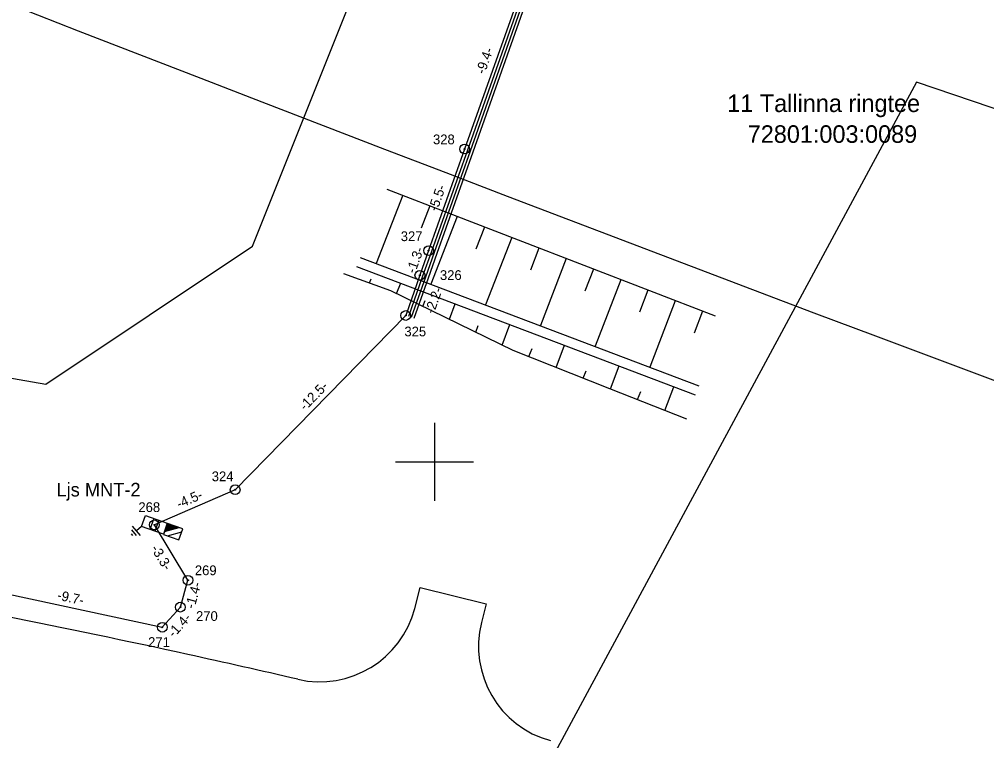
# Model space of a CAD drawing. Extents: x 528816 to 533196, y 6574767 to 6575847.
# Drawn here: x 529978.69 to 530028.35, y 6575285.7 to 6575322.71 of the extents above; entities that cross this region are included whole.
import ezdxf

# ---------------------------------------------------------------- set-up
doc = ezdxf.new("R2010")
doc.units = 0
for name, color, linetype in [('ELRAJATISMP', 7, 'Continuous'), ('JOONSIDE', 7, 'Continuous'), ('KOORDPUNKT', 7, 'Continuous'), ('MOOTPIIR', 7, 'Continuous'), ('MPKAABEL', 7, 'Continuous'), ('PIIR', 7, 'Continuous'), ('RELJEEF', 7, 'Continuous'), ('TEE', 7, 'Continuous'), ('VEEKOGU', 7, 'Continuous'), ('VORK', 7, 'Continuous')]:
    doc.layers.add(name, color=color, linetype=linetype)

msp = doc.modelspace()

# ---------------------------------------------------------------- linework, layer by layer
at = {"layer": 'ELRAJATISMP'}
for p, q in [((529985.594, 6575297.099), (529985.392, 6575296.537)), ((529985.849, 6575297.007), (529985.648, 6575296.445)), ((529986.297, 6575296.847), (529986.095, 6575296.285)), ((529986.745, 6575296.596), (529986.268, 6575296.767)), ((529986.773, 6575296.604), (529986.274, 6575296.783)), ((529986.801, 6575296.612), (529986.28, 6575296.799)), ((529986.829, 6575296.62), (529986.285, 6575296.815)), ((529986.857, 6575296.628), (529986.291, 6575296.831)), ((529987.084, 6575296.564), (529986.297, 6575296.847)), ((529986.095, 6575296.285), (529986.882, 6575296.002)), ((529986.146, 6575296.427), (529986.885, 6575296.636)), ((529986.159, 6575296.43), (529986.149, 6575296.434)), ((529986.187, 6575296.438), (529986.154, 6575296.45)), ((529986.215, 6575296.446), (529986.16, 6575296.466)), ((529986.242, 6575296.454), (529986.166, 6575296.482)), ((529986.27, 6575296.462), (529986.171, 6575296.497)), ((529986.298, 6575296.47), (529986.177, 6575296.513)), ((529986.326, 6575296.478), (529986.183, 6575296.529)), ((529986.354, 6575296.486), (529986.188, 6575296.545)), ((529986.382, 6575296.494), (529986.194, 6575296.561)), ((529986.41, 6575296.501), (529986.2, 6575296.577)), ((529986.438, 6575296.509), (529986.206, 6575296.593)), ((529986.466, 6575296.517), (529986.211, 6575296.609)), ((529986.494, 6575296.525), (529986.217, 6575296.624)), ((529986.522, 6575296.533), (529986.223, 6575296.64)), ((529986.55, 6575296.541), (529986.228, 6575296.656)), ((529986.578, 6575296.549), (529986.234, 6575296.672)), ((529986.605, 6575296.557), (529986.24, 6575296.688)), ((529986.633, 6575296.565), (529986.245, 6575296.704)), ((529986.661, 6575296.572), (529986.251, 6575296.72)), ((529986.689, 6575296.58), (529986.257, 6575296.736)), ((529986.717, 6575296.588), (529986.263, 6575296.751)), ((529986.294, 6575296.213), (529987.033, 6575296.422)), ((529986.882, 6575296.002), (529987.084, 6575296.564))]:
    msp.add_line(p, q, dxfattribs=at)
msp.add_lwpolyline([(529985.159, 6575297.255), (529986.284, 6575296.851), (529986.082, 6575296.289), (529984.958, 6575296.693)], close=True, dxfattribs=at)
at = {"layer": 'KOORDPUNKT'}
for centre, radius in [((530001.547, 6575316.054), 0.25), ((530001.547, 6575316.054), 0.025), ((530001.547, 6575316.054), 0.0221), ((530001.547, 6575316.054), 0.0191), ((530001.547, 6575316.054), 0.0161), ((530001.547, 6575316.054), 0.0132), ((530001.547, 6575316.054), 0.0102), ((530001.547, 6575316.054), 0.00726), ((530001.547, 6575316.054), 0.0043), ((529999.7, 6575310.845), 0.25), ((529999.7, 6575310.845), 0.025), ((529999.7, 6575310.845), 0.0221), ((529999.7, 6575310.845), 0.0191), ((529999.7, 6575310.845), 0.0161), ((529999.7, 6575310.845), 0.0132), ((529999.7, 6575310.845), 0.0102), ((529999.7, 6575310.845), 0.00726), ((529999.7, 6575310.845), 0.0043), ((529999.249, 6575309.577), 0.25), ((529999.249, 6575309.577), 0.025), ((529999.249, 6575309.577), 0.0221), ((529999.249, 6575309.577), 0.0191), ((529999.249, 6575309.577), 0.0161), ((529999.249, 6575309.577), 0.0132), ((529999.249, 6575309.577), 0.0102), ((529999.249, 6575309.577), 0.00726), ((529999.249, 6575309.577), 0.0043), ((529998.523, 6575307.515), 0.25), ((529998.523, 6575307.515), 0.025), ((529998.523, 6575307.515), 0.0221), ((529998.523, 6575307.515), 0.0191), ((529998.523, 6575307.515), 0.0161), ((529998.523, 6575307.515), 0.0132), ((529998.523, 6575307.515), 0.0102), ((529998.523, 6575307.515), 0.00726), ((529998.523, 6575307.515), 0.0043), ((529989.768, 6575298.573), 0.25), ((529989.768, 6575298.573), 0.025), ((529989.768, 6575298.573), 0.0221), ((529989.768, 6575298.573), 0.0191), ((529989.768, 6575298.573), 0.0161), ((529989.768, 6575298.573), 0.0132), ((529989.768, 6575298.573), 0.0102), ((529989.768, 6575298.573), 0.00726), ((529989.768, 6575298.573), 0.0043), ((529985.621, 6575296.772), 0.25), ((529985.621, 6575296.772), 0.025), ((529985.621, 6575296.772), 0.0221), ((529985.621, 6575296.772), 0.0191), ((529985.621, 6575296.772), 0.0161), ((529985.621, 6575296.772), 0.0132), ((529985.621, 6575296.772), 0.0102), ((529985.621, 6575296.772), 0.00726), ((529985.621, 6575296.772), 0.0043), ((529987.346, 6575293.932), 0.25), ((529987.346, 6575293.932), 0.025), ((529987.346, 6575293.932), 0.0221), ((529987.346, 6575293.932), 0.0191), ((529987.346, 6575293.932), 0.0161), ((529987.346, 6575293.932), 0.0132), ((529987.346, 6575293.932), 0.0102), ((529987.346, 6575293.932), 0.00726), ((529987.346, 6575293.932), 0.0043), ((529986.956, 6575292.55), 0.25), ((529986.956, 6575292.55), 0.025), ((529986.956, 6575292.55), 0.0221), ((529986.956, 6575292.55), 0.0191), ((529986.956, 6575292.55), 0.0161), ((529986.956, 6575292.55), 0.0132), ((529986.956, 6575292.55), 0.0102), ((529986.956, 6575292.55), 0.00726), ((529986.956, 6575292.55), 0.0043), ((529986.024, 6575291.52), 0.25), ((529986.024, 6575291.52), 0.025), ((529986.024, 6575291.52), 0.0221), ((529986.024, 6575291.52), 0.0191), ((529986.024, 6575291.52), 0.0161), ((529986.024, 6575291.52), 0.0132), ((529986.024, 6575291.52), 0.0102), ((529986.024, 6575291.52), 0.00726), ((529986.024, 6575291.52), 0.0043)]:
    msp.add_circle(centre, radius, dxfattribs=at)
at = {"layer": 'MOOTPIIR'}
for points in [[(529934.457, 6575311.963), (529980.041, 6575303.997), (529990.663, 6575311.078), (530001.285, 6575337.632), (529928.704, 6575360.645)], [(530373.484, 6575231.858), (530213.717, 6575275.23), (530206.193, 6575257.97), (530024.741, 6575319.486), (530003.497, 6575280.098), (529931.359, 6575280.541)]]:
    msp.add_lwpolyline(points, dxfattribs=at)
at = {"layer": 'MPKAABEL'}
for points in [[(530012.55, 6575344.585), (530011.994, 6575344.314), (530007.748, 6575332.908), (530004.684, 6575324.906), (530001.547, 6575316.054), (529999.7, 6575310.845), (529999.249, 6575309.577), (529998.523, 6575307.515), (529989.768, 6575298.573), (529985.621, 6575296.772)], [(530012.55, 6575344.585), (530011.994, 6575344.314), (530007.748, 6575332.908), (530004.684, 6575324.906), (530001.547, 6575316.054), (529999.7, 6575310.845), (529999.249, 6575309.577), (529998.523, 6575307.515), (529989.768, 6575298.573), (529985.621, 6575296.772)], [(530011.994, 6575344.314), (530007.748, 6575332.908), (530004.684, 6575324.906), (530001.547, 6575316.054), (529999.7, 6575310.845), (529999.249, 6575309.577), (529998.523, 6575307.515)], [(530012.135, 6575344.262), (530007.888, 6575332.855), (530004.825, 6575324.854), (530001.688, 6575316.004), (529999.841, 6575310.795), (529999.39, 6575309.527), (529998.664, 6575307.465)], [(530012.275, 6575344.21), (530008.028, 6575332.803), (530004.965, 6575324.802), (530001.83, 6575315.954), (529999.983, 6575310.745), (529999.532, 6575309.477), (529998.806, 6575307.415)], [(530012.416, 6575344.157), (530008.168, 6575332.75), (530005.106, 6575324.75), (530001.971, 6575315.904), (530000.124, 6575310.695), (529999.673, 6575309.427), (529998.947, 6575307.365)], [(529918.125, 6575305.44), (529918.736, 6575305.695), (529932.266, 6575304.109), (529932.965, 6575303.724), (529934.285, 6575300.444), (529935.182, 6575299.477), (529936.738, 6575298.654), (529937.837, 6575298.914), (529943.78, 6575298.658), (529951.811, 6575298.09), (529961.29, 6575296.771), (529970.448, 6575294.749), (529976.538, 6575293.558), (529986.024, 6575291.52), (529986.956, 6575292.55), (529987.346, 6575293.932), (529985.621, 6575296.772)], [(529918.125, 6575305.44), (529918.736, 6575305.695), (529932.266, 6575304.109), (529932.965, 6575303.724), (529934.285, 6575300.444), (529935.182, 6575299.477), (529936.738, 6575298.654), (529937.837, 6575298.914), (529943.78, 6575298.658), (529951.811, 6575298.09), (529961.29, 6575296.771), (529970.448, 6575294.749), (529976.538, 6575293.558), (529986.024, 6575291.52), (529986.956, 6575292.55), (529987.346, 6575293.932), (529985.621, 6575296.772)], [(529984.509, 6575296.235), (529984.443, 6575296.31)], [(529984.71, 6575296.233), (529984.468, 6575296.51)], [(529984.911, 6575296.23), (529984.493, 6575296.709)], [(529984.958, 6575296.693), (529984.702, 6575296.47)]]:
    msp.add_lwpolyline(points, dxfattribs=at)
at = {"layer": 'RELJEEF'}
for p, q in [((529998.369, 6575313.684), (529997.006, 6575310.178)), ((529999.767, 6575313.141), (529999.32, 6575311.989)), ((530001.166, 6575312.598), (529999.817, 6575309.121)), ((530002.564, 6575312.056), (530002.121, 6575310.912)), ((530003.963, 6575311.514), (530002.626, 6575308.061)), ((530005.362, 6575310.973), (530004.923, 6575309.837)), ((530006.761, 6575310.433), (530005.435, 6575306.998)), ((530008.161, 6575309.892), (530007.725, 6575308.762)), ((529996.663, 6575309.187), (529996.745, 6575309.398)), ((530009.56, 6575309.352), (530008.243, 6575305.934)), ((529998.058, 6575308.641), (529998.264, 6575309.171)), ((530010.96, 6575308.813), (530010.526, 6575307.687)), ((529999.41, 6575307.981), (529999.526, 6575308.278)), ((530012.36, 6575308.275), (530011.05, 6575304.868)), ((530000.762, 6575307.321), (530001.069, 6575308.114)), ((530013.76, 6575307.736), (530013.329, 6575306.614)), ((530002.115, 6575306.66), (530002.248, 6575307.004)), ((530003.468, 6575306), (530003.875, 6575307.054)), ((530004.846, 6575305.404), (530005.008, 6575305.822)), ((530006.241, 6575304.853), (530006.681, 6575305.991)), ((530009.032, 6575303.75), (530009.485, 6575304.928)), ((530007.637, 6575304.302), (530007.782, 6575304.678)), ((530011.821, 6575302.645), (530012.288, 6575303.862)), ((530010.427, 6575303.198), (530010.585, 6575303.611))]:
    msp.add_line(p, q, dxfattribs=at)
for points in [[(529997.548, 6575314.004), (530014.402, 6575307.49)], [(529995.324, 6575309.674), (529997.745, 6575308.794), (530004.018, 6575305.731), (530008.983, 6575303.77), (530012.932, 6575302.205)]]:
    msp.add_lwpolyline(points, dxfattribs=at)
at = {"layer": 'TEE'}
msp.add_lwpolyline([(529998.989, 6575292.489), (529999.264, 6575293.558), (530002.661, 6575292.713), (530002.419, 6575291.77)], dxfattribs=at)
for centre, radius, start, end in [((531434.928, 6579059.968), 4010.4, 247.984198, 254.147128), ((531434.504, 6579058.844), 3988.399, 248.725677, 251.009767), ((529994.115, 6575293.757), 5.037, 257.1115, 345.4176), ((529892.71, 6574859.533), 440.864, 77.60617, 78.8536), ((530007.262, 6575290.527), 5, 165.605, 254.8751), ((529871.897, 6574764.823), 537.833, 76.98818, 77.60617)]:
    msp.add_arc(centre, radius, start, end, dxfattribs=at)
at = {"layer": 'VEEKOGU'}
for points in [[(529996.176, 6575310.49), (530013.566, 6575303.91)], [(529995.999, 6575310.023), (530013.389, 6575303.442)]]:
    msp.add_lwpolyline(points, dxfattribs=at)
at = {"layer": 'VORK'}
for p, q in [((530000, 6575302), (530000, 6575298)), ((529998, 6575300), (530002, 6575300))]:
    msp.add_line(p, q, dxfattribs=at)

# ---------------------------------------------------------------- texts
at = {"layer": 'ELRAJATISMP'}
msp.add_text('Ljs MNT-2', height=0.7, dxfattribs=at).set_placement((529980.595, 6575298.228))
at = {"layer": 'JOONSIDE'}
for s, rotation, p in [('-9.4-', 70.4862, (530002.573, 6575319.862)), ('-5.5-', 70.4766, (530000.137, 6575312.826)), ('-1.3-', 70.4206, (529999.004, 6575309.635)), ('-2.2-', 70.6036, (529999.967, 6575307.568)), ('-12.5-', 45.6074, (529993.355, 6575302.593)), ('-4.5-', 23.4687, (529986.884, 6575297.593)), ('-3.3-', 301.2762, (529985.42, 6575295.559)), ('-9.7-', 347.8747, (529980.6, 6575292.941)), ('-1.4-', 74.237, (529987.668, 6575292.43)), ('-1.4-', 47.8595, (529986.62, 6575290.949))]:
    msp.add_text(s, height=0.5, rotation=rotation, dxfattribs=at).set_placement(p)
at = {"layer": 'KOORDPUNKT'}
for s, p in [('328', (529999.924, 6575316.302)), ('327', (529998.268, 6575311.332)), ('326', (530000.28, 6575309.338)), ('325', (529998.456, 6575306.445)), ('324', (529988.565, 6575299.012)), ('268', (529984.8, 6575297.431)), ('269', (529987.699, 6575294.19)), ('270', (529987.758, 6575291.843)), ('271', (529985.298, 6575290.508))]:
    msp.add_text(s, height=0.5, dxfattribs=at).set_placement(p)
at = {"layer": 'PIIR'}
for s, p in [('11 Tallinna ringtee', (530015.028, 6575317.956)), ('72801:003:0089', (530016.08, 6575316.376))]:
    msp.add_text(s, height=0.9, dxfattribs=at).set_placement(p)

doc.saveas('drawing.dxf')
